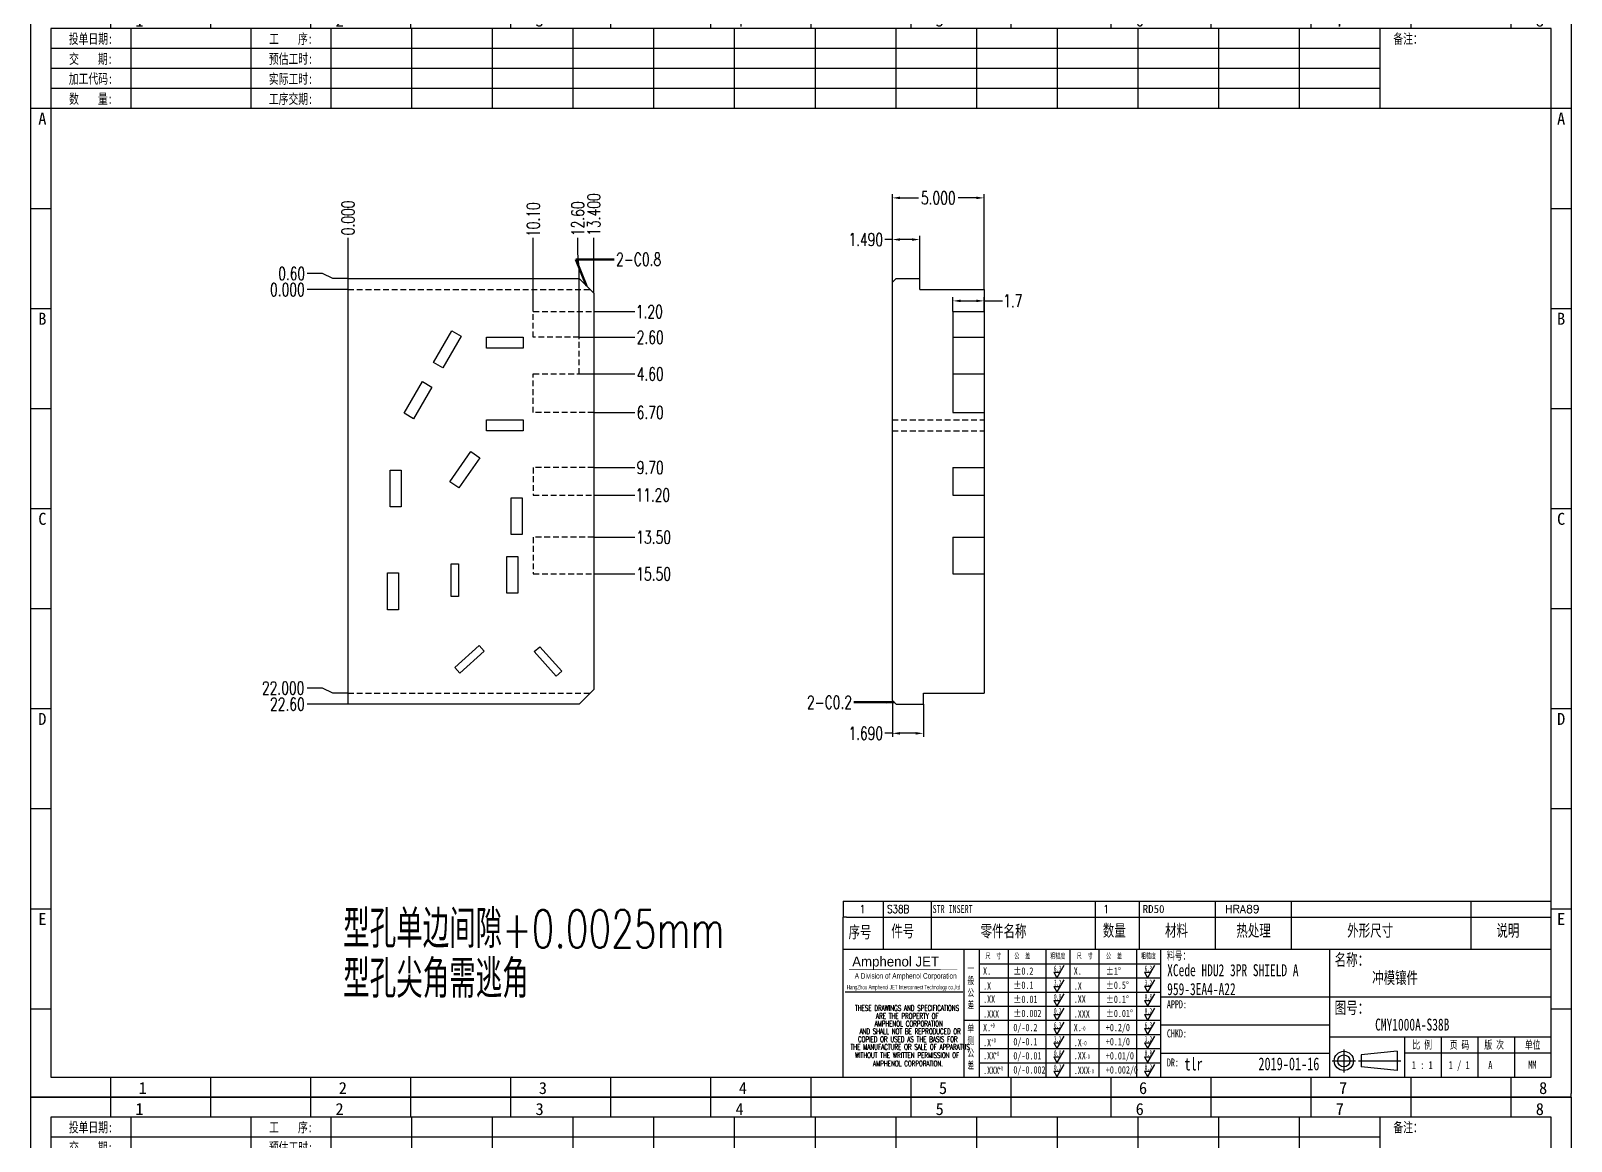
# Model space of a CAD drawing. Header units: millimetres. Extents: x -2852 to 5627, y -2271 to 1849.
# Drawn here: x -279.5 to -195.5, y -129.3 to -68.8 of the extents above; entities that cross this region are included whole.
import ezdxf
from ezdxf.enums import TextEntityAlignment as Align

# ---------------------------------------------------------------- set-up
doc = ezdxf.new("R2010")
doc.units = ezdxf.units.MM
doc.header["$PDSIZE"] = 3
doc.linetypes.add('DASHED2', pattern=[9.525, 6.35, -3.175])
for name, color, linetype in [('1', 7, 'Continuous'), ('11', 4, 'DASHED2'), ('41', 1, 'Continuous')]:
    doc.layers.add(name, color=color, linetype=linetype)
doc.styles.add('CH', font='仿宋_GB2312_0.ttf')
doc.styles.add('jet01', font='simplex.shx', dxfattribs={"width": 0.7, "bigfont": 'hztxt.shx'})
doc.styles.add('jet02', font='simplex.shx', dxfattribs={"width": 0.7})
doc.styles.add('SIMPLEX', font='SIMPLEX')
doc.styles.get("Standard").update_dxf_attribs({"font": '仿宋_GB2312_0.ttf', "width": 0.7})
doc.styles.add('TEXTSTYLE_1', font='TRIUMB.TTF')
doc.styles.add('TEXTSTYLE_2', font='TRIUM.TTF')
doc.styles.add('tk', font='', dxfattribs={"width": 0.7})
doc.styles.add('tk 2', font='仿宋_GB2312_0.ttf', dxfattribs={"width": 0.65})
doc.styles.add('tk 4', font='simplex.shx', dxfattribs={"width": 0.65, "bigfont": 'bigfont.shx'})
doc.styles.get('tk').set_extended_font_data('NSimSun')
doc.dimstyles.new('jet02', dxfattribs={"dimtxt": 3.5, "dimasz": 2.1, "dimexe": 1, "dimexo": 0, "dimgap": 0.5, "dimtad": 0, "dimtoh": 1, "dimdec": 3, "dimzin": 9, "dimdsep": 46, "dimtxsty": 'jet02', "dimcen": 0, "dimclrt": 256, "dimazin": 2, "dimtfac": 1, "dimtdec": 3, "dimtofl": 0, "dimtmove": 0, "dimatfit": 1, "dimfxl": 0, "dimarcsym": 0})

# ---------------------------------------------------------------- blocks, each defined once
blk = doc.blocks.new('A3-N')
at = {"layer": '1', "color": 1}
for p, q in [((0, 0), (0, 296.73)), ((0, 296.73), (420, 296.73)), ((21.82, 291.27), (21.82, 296.73)), ((49.09, 291.27), (49.09, 296.73)), ((76.36, 291.27), (76.36, 296.73)), ((103.64, 291.27), (103.64, 296.73)), ((103.64, 291.27), (103.64, 296.73)), ((103.64, 291.27), (103.64, 296.73)), ((130.91, 291.27), (130.91, 296.73)), ((158.18, 291.27), (158.18, 296.73)), ((185.45, 291.27), (185.45, 296.73)), ((212.73, 291.27), (212.73, 296.73)), ((240, 291.27), (240, 296.73)), ((267.27, 291.27), (267.27, 296.73)), ((294.55, 291.27), (294.55, 296.73)), ((321.82, 291.27), (321.82, 296.73)), ((349.09, 291.27), (349.09, 296.73)), ((376.36, 291.27), (376.36, 296.73)), ((403.64, 291.27), (403.64, 296.73)), ((420, 296.73), (420, 1)), ((5.45, 269.45), (0, 269.45)), ((420, 269.45), (414.55, 269.45)), ((5.45, 242.18), (0, 242.18)), ((420, 242.18), (414.55, 242.18)), ((5.45, 214.91), (0, 214.91)), ((420, 214.91), (414.55, 214.91)), ((5.45, 187.64), (0, 187.64)), ((420, 187.64), (414.55, 187.64)), ((5.45, 160.36), (0, 160.36)), ((420, 160.36), (414.55, 160.36)), ((5.45, 133.09), (0, 133.09)), ((420, 133.09), (414.55, 133.09)), ((5.45, 105.82), (0, 105.82)), ((420, 105.82), (414.55, 105.82)), ((5.45, 78.55), (0, 78.55)), ((420, 78.55), (414.55, 78.55)), ((5.45, 51.27), (0, 51.27)), ((420, 51.27), (414.55, 51.27)), ((222.45, 49.09), (221.45, 49.09)), ((221.45, 49.09), (221.45, 40.36)), ((222.45, 49.09), (414.55, 49.09)), ((232.36, 49.09), (232.36, 40.36)), ((245.45, 49.09), (245.45, 40.36)), ((290.18, 49.09), (290.18, 40.36)), ((302.18, 49.09), (302.18, 40.36)), ((322.91, 49.09), (322.91, 40.36)), ((343.64, 49.09), (343.64, 40.36)), ((392.73, 40.36), (392.73, 49.09)), ((258.55, 40.36), (258.55, 5.44)), ((266.45, 40.36), (266.45, 5.44)), ((276.78, 40.36), (276.78, 5.45)), ((291.18, 40.36), (291.18, 5.45)), ((301.51, 40.37), (301.51, 5.46)), ((308.01, 40.36), (308.01, 5.45)), ((354.09, 40.36), (354.09, 5.45)), ((308.01, 32.39), (258.55, 32.39)), ((308.01, 28.54), (258.55, 28.54)), ((414.55, 27.27), (308.01, 27.27)), ((5.45, 24), (0, 24)), ((308.01, 24.69), (258.55, 24.69)), ((420, 24), (414.55, 24)), ((308.01, 16.99), (258.55, 16.99)), ((354.09, 19.63), (308.01, 19.63)), ((308.01, 13.14), (258.55, 13.14)), ((414.55, 16.36), (354.09, 16.36)), ((374.55, 16.36), (374.55, 5.45)), ((384.55, 16.36), (384.55, 5.45)), ((394.55, 16.36), (394.55, 5.45)), ((404.55, 16.36), (404.55, 5.45)), ((308.01, 9.29), (258.55, 9.29)), ((308.01, 11.99), (354.09, 11.99)), ((372.51, 12.49), (362.69, 11.5)), ((362.69, 11.5), (362.69, 8.23)), ((372.51, 12.49), (372.51, 7.25)), ((414.55, 12), (374.55, 12)), ((21.82, 0), (21.82, 5.45)), ((49.09, 0), (49.09, 5.45)), ((76.36, 0), (76.36, 5.45)), ((103.64, 0), (103.64, 5.45)), ((130.91, 0), (130.91, 5.45)), ((158.18, 0), (158.18, 5.45)), ((185.45, 0), (185.45, 5.45)), ((212.73, 0), (212.73, 5.45)), ((240, 0), (240, 5.45)), ((267.27, 0), (267.27, 5.45)), ((294.55, 0), (294.55, 5.45)), ((321.82, 0), (321.82, 5.45)), ((349.09, 0), (349.09, 5.45)), ((372.51, 7.25), (362.69, 8.23)), ((376.36, 0), (376.36, 5.45)), ((403.64, 0), (403.64, 5.45)), ((1, 0), (0, 0)), ((420, 0), (1, 0)), ((420, 0), (420, 1))]:
    blk.add_line(p, q, dxfattribs=at)
at = {"layer": '1'}
for p, q in [((414.55, 278.18), (414.55, 284.73)), ((221.45, 40.36), (221.45, 5.45)), ((221.45, 40.36), (414.55, 40.36)), ((221.45, 40.36), (414.55, 40.36)), ((254.41, 40.36), (254.41, 5.45)), ((283.28, 40.36), (283.28, 5.45)), ((308.01, 36.24), (258.55, 36.24)), ((222.08, 28.67), (254.12, 28.67)), ((308.01, 20.84), (254.41, 20.84))]:
    blk.add_line(p, q, dxfattribs=at)
at = {"layer": '1', "color": 1, "ltscale": 0.05}
for p, q in [((278.93, 34.04), (279.79, 32.56)), ((278.93, 34.04), (280.65, 34.04)), ((281.68, 35.84), (279.79, 32.56)), ((303.66, 34.05), (304.52, 32.56)), ((303.66, 34.05), (305.38, 34.05)), ((306.41, 35.84), (304.52, 32.56)), ((278.93, 30.19), (279.79, 28.71)), ((278.93, 30.19), (280.65, 30.19)), ((281.68, 31.99), (279.79, 28.71)), ((303.66, 30.2), (305.38, 30.2)), ((303.66, 30.2), (304.52, 28.71)), ((306.41, 31.99), (304.52, 28.71)), ((278.93, 26.34), (279.79, 24.86)), ((278.93, 26.34), (280.65, 26.34)), ((281.68, 28.14), (279.79, 24.86)), ((303.66, 26.35), (304.52, 24.86)), ((303.66, 26.35), (305.38, 26.35)), ((306.41, 28.14), (304.52, 24.86)), ((278.93, 22.49), (280.65, 22.49)), ((278.93, 22.49), (279.79, 21.01)), ((281.68, 24.29), (279.79, 21.01)), ((303.66, 22.5), (305.38, 22.5)), ((303.66, 22.5), (304.52, 21.01)), ((306.41, 24.29), (304.52, 21.01)), ((278.93, 18.66), (279.79, 17.17)), ((278.93, 18.66), (280.65, 18.66)), ((281.68, 20.45), (279.79, 17.17)), ((303.66, 18.66), (304.52, 17.18)), ((303.66, 18.66), (305.38, 18.66)), ((306.41, 20.46), (304.52, 17.18)), ((278.93, 14.81), (280.65, 14.81)), ((278.93, 14.81), (279.79, 13.32)), ((281.68, 16.6), (279.79, 13.32)), ((281.68, 12.75), (279.79, 9.47)), ((303.66, 14.81), (305.38, 14.81)), ((303.66, 14.81), (304.52, 13.33)), ((306.41, 16.61), (304.52, 13.33)), ((306.41, 12.76), (304.52, 9.48)), ((278.93, 10.96), (279.79, 9.47)), ((278.93, 10.96), (280.65, 10.96)), ((281.68, 8.9), (279.79, 5.62)), ((303.66, 10.96), (304.52, 9.48)), ((303.66, 10.96), (305.38, 10.96)), ((306.41, 8.91), (304.52, 5.63)), ((278.93, 7.11), (279.79, 5.62)), ((278.93, 7.11), (280.65, 7.11)), ((303.66, 7.11), (305.38, 7.11)), ((303.66, 7.11), (304.52, 5.63))]:
    blk.add_line(p, q, dxfattribs=at)
at = {"layer": '1', "color": 1, "ltscale": 0.1}
for p, q in [((358.01, 13.02), (358.01, 6.71)), ((354.86, 9.87), (361.17, 9.87)), ((362.03, 9.87), (373.54, 9.87))]:
    blk.add_line(p, q, dxfattribs=at)
at = {"layer": '1'}
blk.add_lwpolyline([(221.45, 5.45), (414.55, 5.45), (414.55, 291.27), (5.45, 291.27), (5.45, 5.45), (414.55, 5.45)], dxfattribs=at)
at = {"layer": '1', "color": 7, "linetype": 'Continuous', "const_width": 0.123}
blk.add_lwpolyline([(223.11, 34.74), (252.6, 34.76)], dxfattribs=at)
at = {"layer": '1', "color": 1}
for radius in [2.62, 1.64]:
    blk.add_circle((358.01, 9.87), radius, dxfattribs=at)
at = {"layer": '41'}
for p, q in [((27.27, 291.27), (27.27, 269.45)), ((60, 291.27), (60, 269.45)), ((81.82, 291.27), (81.82, 269.45)), ((103.82, 291.27), (103.82, 269.45)), ((125.82, 291.27), (125.82, 269.45)), ((147.82, 291.27), (147.82, 269.45)), ((169.82, 291.27), (169.82, 269.45)), ((191.82, 291.27), (191.82, 269.45)), ((213.82, 291.27), (213.82, 269.45)), ((235.82, 291.27), (235.82, 269.45)), ((257.82, 291.27), (257.82, 269.45)), ((279.82, 291.27), (279.82, 269.45)), ((301.82, 291.27), (301.82, 269.45)), ((323.82, 291.27), (323.82, 269.45)), ((345.82, 291.27), (345.82, 269.45)), ((367.82, 291.27), (367.82, 269.45)), ((367.82, 285.82), (5.45, 285.82)), ((367.82, 280.36), (5.45, 280.36)), ((367.82, 274.91), (5.45, 274.91)), ((414.55, 269.45), (5.45, 269.45))]:
    blk.add_line(p, q, dxfattribs=at)
at = {"layer": '1', "color": 1}
for s, p in [('1', (29.64, 295.11)), ('2', (84.18, 295.11)), ('3', (138.73, 295.11)), ('4', (193.27, 295.11)), ('5', (247.82, 295.11)), ('6', (302.36, 295.11)), ('7', (356.91, 295.11)), ('8', (411.45, 295.11)), ('1', (30.53, 4.11)), ('2', (85.08, 4.11)), ('3', (139.62, 4.11)), ('4', (194.17, 4.11)), ('5', (248.72, 4.11)), ('6', (303.26, 4.11)), ('7', (357.81, 4.11)), ('8', (412.35, 4.11))]:
    blk.add_text(s, height=3.27, dxfattribs=at).set_placement(p, align=Align.TOP_CENTER)
at = {"layer": '1', "style": 'tk', "width": 0.7}
for s, p in [('投单日期:', (16.36, 288.55)), ('工    序:', (70.91, 288.55)), ('备注：', (375.51, 288.55)), ('交    期:', (16.36, 283.09)), ('预估工时:', (70.91, 283.09)), ('加工代码:', (16.36, 277.64)), ('实际工时:', (70.91, 277.64)), ('数    量:', (16.36, 272.18)), ('工序交期:', (70.91, 272.18))]:
    blk.add_text(s, height=2.727, dxfattribs=at).set_placement(p, align=Align.MIDDLE)
at = {"layer": '1', "color": 1}
for s, p in [('A', (2.04, 268.36)), ('B', (2.04, 213.82)), ('C', (2.04, 159.27)), ('D', (2.04, 104.73)), ('E', (2.04, 50.18))]:
    blk.add_text(s, height=3.27, dxfattribs=at).set_placement(p, align=Align.TOP_LEFT)
for s, p in [('A', (418.37, 268.36)), ('B', (418.37, 213.82)), ('C', (418.37, 159.27)), ('D', (418.37, 104.73)), ('E', (418.37, 50.18))]:
    blk.add_text(s, height=3.27, dxfattribs=at).set_placement(p, align=Align.TOP_RIGHT)
at = {"layer": '1', "color": 1, "style": 'tk 2', "width": 0.7}
for s, height, p in [('序号', 3.273, (222.96, 43.34)), ('件号', 3.273, (234.62, 43.61)), ('零件名称', 3.273, (258.97, 43.61)), ('数量', 3.273, (292.3, 43.78)), ('材料', 3.273, (309.27, 43.78)), ('热处理', 3.273, (328.71, 43.78)), ('外形尺寸', 3.273, (358.94, 43.78)), ('说明', 3.273, (399.61, 43.78)), ('料号：', 2.182, (309.77, 37.46)), ('名称：', 3.273, (355.52, 35.79)), ('图号：', 3.273, (355.52, 22.7)), ('比 例', 2.182, (376.69, 13.18)), ('页 码', 2.182, (386.85, 13.18)), ('版 次', 2.182, (396.31, 13.18)), ('单位', 2.182, (407.35, 13.18))]:
    blk.add_text(s, height=height, dxfattribs=at).set_placement(p)
at = {"layer": '1', "color": 7, "linetype": 'Continuous', "style": 'TEXTSTYLE_1'}
blk.add_text('Amphenol JET', height=2.7, dxfattribs=at).set_placement((223.96, 35.61))
at = {"layer": '1', "color": 7, "linetype": 'Continuous'}
for s, height, style, width, p in [('A Division of Amphenol Corporation', 1.5, 'TEXTSTYLE_2', 0.7, (224.64, 32.29)), ('HangZhou Amphenol JET Interconnect Technology co.,ltd ', 1.2, 'TEXTSTYLE_2', 0.6, (222.47, 29.36)), ('THESE DRAWINGS AND SPECIFICATIONS', 1.5, 'tk 4', 0.6, (224.73, 23.52)), ('ARE THE PROPERTY OF', 1.5, 'tk 4', 0.6, (230.45, 21.35)), ('AND SHALL NOT BE REPRODUCED OR', 1.5, 'tk 4', 0.6, (225.95, 17.17)), ('AMPHENOL CORPORATION', 1.5, 'tk 4', 0.6, (230.04, 19.27)), ('THE MANUFACTURE OR SALE OF APPARATUS', 1.5, 'tk 4', 0.6, (223.5, 12.92)), ('COPIED OR USED AS THE BASIS FOR', 1.5, 'tk 4', 0.6, (225.54, 15.02)), ('WITHOUT THE WRITTEN PERMISSION OF', 1.5, 'tk 4', 0.6, (224.73, 10.67)), ('AMPHENOL CORPORATION.', 1.5, 'tk 4', 0.6, (229.63, 8.4))]:
    blk.add_text(s, height=height, dxfattribs=dict(at, style=style, width=width)).set_placement(p)
at = {"layer": '1', "color": 1, "style": 'tk 2', "width": 0.7}
for s, p in [('X.', (259.64, 34.37)), ('%%P0.2', (267.9, 34.37)), ('X.', (284.37, 34.37)), ('%%P1%%D', (293.12, 34.37)), ('.X', (259.64, 30.28)), ('%%P0.1', (267.9, 30.52)), ('.X', (284.37, 30.28)), ('%%P0.5%%D', (293.12, 30.52)), ('.XX', (259.64, 26.71)), ('%%P0.01', (267.9, 26.67)), ('.XX', (284.37, 26.71)), ('%%P0.1%%D', (293.12, 26.67)), ('.XXX', (259.64, 22.68)), ('%%P0.002', (267.9, 22.82)), ('.XXX', (284.37, 22.68)), ('%%P0.01%%D', (293.12, 22.82)), ('X.', (259.64, 18.97)), ('0/-0.2', (267.9, 18.97)), ('X.', (284.37, 18.97)), ('+0.2/0', (293.12, 18.97)), ('.X', (259.64, 14.88)), ('0/-0.1', (267.9, 15.12)), ('.X', (284.37, 14.88)), ('+0.1/0', (293.12, 15.12)), ('.XX', (259.64, 11.31)), ('0/-0.01', (267.9, 11.27)), ('0/-0.002', (267.9, 7.42)), ('.XX', (284.37, 11.31)), ('+0.01/0', (293.12, 11.27)), ('+0.002/0', (293.12, 7.42)), ('.XXX', (259.64, 7.28)), ('.XXX', (284.37, 7.28))]:
    blk.add_text(s, height=2, dxfattribs=at).set_placement(p, align=Align.MIDDLE_LEFT)
at = {"layer": '1', "color": 1, "ltscale": 0.05, "style": 'tk 2', "width": 0.5}
for s, p in [('6.3', (279.01, 34.26)), ('6.3', (303.74, 34.27)), ('3.2', (279.01, 30.41)), ('3.2', (303.74, 30.42)), ('0.8', (279.01, 26.56)), ('0.8', (303.74, 26.57)), ('0.2', (279.01, 22.71)), ('0.2', (303.74, 22.72)), ('6.3', (279.01, 18.87)), ('6.3', (303.74, 18.88)), ('3.2', (279.01, 15.02)), ('0.8', (279.01, 11.17)), ('3.2', (303.74, 15.03)), ('0.8', (303.74, 11.18)), ('0.2', (279.01, 7.32)), ('0.2', (303.74, 7.33))]:
    blk.add_text(s, height=1.6, dxfattribs=at).set_placement(p)
at = {"layer": '1', "style": 'tk 2', "width": 0.7}
for s, p in [('APPD:', (309.77, 24.21)), ('CHKD:', (309.77, 16.27)), ('DR:', (309.77, 8.35))]:
    blk.add_text(s, height=2.182, dxfattribs=at).set_placement(p)
at = {"layer": '1', "color": 7, "style": 'tk 2', "width": 0.7}
blk.add_text('MM', height=2.182, dxfattribs=at).set_placement((408.31, 7.75))
at = {"layer": '1', "color": 1, "ltscale": 0.05, "char_height": 1.5, "width": 6.3627, "attachment_point": 1, "style": 'tk 2'}
for s, insert in [('尺  寸', (260.31, 39.25)), ('公  差', (268.17, 39.25)), ('粗糙度', (277.98, 39.25)), ('尺  寸', (285.2, 39.25)), ('公  差', (293.18, 39.25)), ('粗糙度', (302.71, 39.26))]:
    blk.add_mtext(s, dxfattribs=dict(at, insert=insert))
at = {"layer": '1', "ltscale": 0.05, "char_height": 2, "width": 2.5195, "attachment_point": 1, "style": 'tk 2'}
for s, insert in [('一般公差', (255.39, 36.11)), ('单侧公差', (255.39, 19.71))]:
    blk.add_mtext(s, dxfattribs=dict(at, insert=insert))
at = {"layer": '1', "color": 1, "ltscale": 0.05, "char_height": 1.2, "width": 5.1396, "attachment_point": 1, "line_spacing_factor": 0.8, "style": 'tk 2'}
for s, insert in [('+0', (261.58, 20.13)), ('-0', (286.31, 19.33)), ('+0', (261.88, 16.09)), ('-0', (286.61, 15.29)), ('+0', (262.79, 12.45)), ('+0', (263.87, 8.44)), ('-0', (287.51, 11.65)), ('-0', (288.59, 7.64))]:
    blk.add_mtext(s, dxfattribs=dict(at, insert=insert))
at = {"layer": '1', "style": 'tk 2', "width": 0.7}
for tag, p in [('PATR-NO1', (309.84, 32.96)), ('TITLE', (365.74, 30.9)), ('PATR-NO2', (309.84, 27.81)), ('DWG-NO:', (366.54, 18.14))]:
    blk.add_attdef(tag, p, '', height=3.27, dxfattribs=at)
at = {"layer": '1', "color": 1, "style": 'tk 2', "width": 0.7}
for tag, p in [('DRAW', (314.55, 7.27)), ('DATE', (334.72, 7.32))]:
    blk.add_attdef(tag, p, '', height=3.49, dxfattribs=at)
at = {"layer": '1', "style": 'tk 2', "width": 0.7}
for tag, p in [('SCALE', (376.55, 8.73)), ('SHEET', (386.6, 8.72)), ('REV', (397.38, 8.73))]:
    blk.add_attdef(tag, text='', height=2.18, dxfattribs=at).set_placement(p, align=Align.MIDDLE_LEFT)
blk = doc.blocks.new('FB3')
at = {"layer": '1', "color": 1}
for p, q in [((0, 4.36), (193.09, 4.36)), ((0, 4.36), (0, 0)), ((10.91, 4.36), (10.91, 0)), ((24, 4.36), (24, 0)), ((68.73, 4.36), (68.73, 0)), ((80.73, 4.36), (80.73, 0)), ((101.45, 4.36), (101.45, 0)), ((122.18, 4.36), (122.18, 0)), ((171.27, 0), (171.27, 4.36))]:
    blk.add_line(p, q, dxfattribs=at)
at = {"layer": '1'}
for tag, style, p in [('ITEM', 'SIMPLEX', (4.36, 2.18)), ('PARTNO', 'SIMPLEX', (12, 2.18)), ('QTY', 'SIMPLEX', (74.18, 2.18)), ('MATL', 'CH', (81.72, 2.18)), ('FINISH', 'SIMPLEX', (104.17, 2.18)), ('SPEC', 'SIMPLEX', (130.91, 2.18)), ('REMARK', 'SIMPLEX', (174.06, 2.18))]:
    blk.add_attdef(tag, text='', height=2.18, dxfattribs=dict(at, style=style)).set_placement(p, align=Align.MIDDLE_LEFT)
at = {"layer": '1', "style": 'tk', "width": 0.7}
blk.add_attdef('DIE', text='', height=2.18, dxfattribs=at).set_placement((24.43, 2.18), align=Align.MIDDLE_LEFT)
blk = doc.blocks.new('*D3482')
at = {"layer": '41', "ltscale": 0.05}
blk.add_line((652.977, -2535.318), (650.748, -2535.318), dxfattribs=at)
at = {"layer": 'Defpoints', "color": 0, "ltscale": 0.05}
for p in [(650.748, -2535.318), (652.977, -2535.318), (652.977, -2535.318)]:
    blk.add_point(p, dxfattribs=at)
at = {"layer": '41', "ltscale": 0.05, "insert": (649.668, -2535.318), "char_height": 0.7, "attachment_point": 5, "style": 'jet02'}
blk.add_mtext('0.000', dxfattribs=at)
blk = doc.blocks.new('*D3483')
at = {"layer": '41', "ltscale": 0.05}
blk.add_line((652.977, -2557.918), (650.748, -2557.918), dxfattribs=at)
at = {"layer": 'Defpoints', "color": 0, "ltscale": 0.05}
for p in [(652.977, -2535.318), (650.748, -2557.918), (652.977, -2557.918)]:
    blk.add_point(p, dxfattribs=at)
at = {"layer": '41', "ltscale": 0.05, "insert": (649.668, -2557.918), "char_height": 0.7, "attachment_point": 5, "style": 'jet02'}
blk.add_mtext('22.60', dxfattribs=at)
blk = doc.blocks.new('*D3484')
at = {"layer": '41', "ltscale": 0.05}
for p, q in [((651.588, -2557.043), (650.748, -2557.043)), ((652.137, -2557.318), (651.588, -2557.043)), ((652.977, -2557.318), (652.137, -2557.318))]:
    blk.add_line(p, q, dxfattribs=at)
at = {"layer": 'Defpoints', "color": 0, "ltscale": 0.05}
for p in [(652.977, -2535.318), (650.748, -2557.043), (652.977, -2557.318)]:
    blk.add_point(p, dxfattribs=at)
at = {"layer": '41', "ltscale": 0.05, "insert": (649.435, -2557.043), "char_height": 0.7, "attachment_point": 5, "style": 'jet02'}
blk.add_mtext('22.000', dxfattribs=at)
blk = doc.blocks.new('*D3485')
at = {"layer": '41', "ltscale": 0.05}
for p, q in [((651.588, -2534.443), (650.748, -2534.443)), ((652.137, -2534.718), (651.588, -2534.443)), ((652.977, -2534.718), (652.137, -2534.718))]:
    blk.add_line(p, q, dxfattribs=at)
at = {"layer": 'Defpoints', "color": 0, "ltscale": 0.05}
for p in [(650.748, -2534.443), (652.977, -2534.718), (652.977, -2535.318)]:
    blk.add_point(p, dxfattribs=at)
at = {"layer": '41', "ltscale": 0.05, "insert": (649.901, -2534.443), "char_height": 0.7, "attachment_point": 5, "style": 'jet02'}
blk.add_mtext('0.60', dxfattribs=at)
blk = doc.blocks.new('*D3486')
at = {"layer": '41', "ltscale": 0.05}
blk.add_line((666.377, -2550.818), (668.606, -2550.818), dxfattribs=at)
at = {"layer": 'Defpoints', "color": 0, "ltscale": 0.05}
for p in [(652.977, -2535.318), (666.377, -2550.818), (668.606, -2550.818)]:
    blk.add_point(p, dxfattribs=at)
at = {"layer": '41', "ltscale": 0.05, "insert": (669.64, -2550.818), "char_height": 0.7, "attachment_point": 5, "style": 'jet02'}
blk.add_mtext('15.50', dxfattribs=at)
blk = doc.blocks.new('*D3487')
at = {"layer": '41', "ltscale": 0.05}
blk.add_line((666.377, -2548.818), (668.606, -2548.818), dxfattribs=at)
at = {"layer": 'Defpoints', "color": 0, "ltscale": 0.05}
for p in [(652.977, -2535.318), (666.377, -2548.818), (668.606, -2548.818)]:
    blk.add_point(p, dxfattribs=at)
at = {"layer": '41', "ltscale": 0.05, "insert": (669.64, -2548.818), "char_height": 0.7, "attachment_point": 5, "style": 'jet02'}
blk.add_mtext('13.50', dxfattribs=at)
blk = doc.blocks.new('*D3488')
at = {"layer": '41', "ltscale": 0.05}
blk.add_line((666.377, -2546.518), (668.606, -2546.518), dxfattribs=at)
at = {"layer": 'Defpoints', "color": 0, "ltscale": 0.05}
for p in [(652.977, -2535.318), (666.377, -2546.518), (668.606, -2546.518)]:
    blk.add_point(p, dxfattribs=at)
at = {"layer": '41', "ltscale": 0.05, "insert": (669.593, -2546.518), "char_height": 0.7, "attachment_point": 5, "style": 'jet02'}
blk.add_mtext('11.20', dxfattribs=at)
blk = doc.blocks.new('*D3489')
at = {"layer": '41', "ltscale": 0.05}
blk.add_line((666.377, -2545.018), (668.606, -2545.018), dxfattribs=at)
at = {"layer": 'Defpoints', "color": 0, "ltscale": 0.05}
for p in [(652.977, -2535.318), (666.377, -2545.018), (668.606, -2545.018)]:
    blk.add_point(p, dxfattribs=at)
at = {"layer": '41', "ltscale": 0.05, "insert": (669.453, -2545.018), "char_height": 0.7, "attachment_point": 5, "style": 'jet02'}
blk.add_mtext('9.70', dxfattribs=at)
blk = doc.blocks.new('*D3490')
at = {"layer": '41', "ltscale": 0.05}
blk.add_line((666.377, -2542.018), (668.606, -2542.018), dxfattribs=at)
at = {"layer": 'Defpoints', "color": 0, "ltscale": 0.05}
for p in [(652.977, -2535.318), (666.377, -2542.018), (668.606, -2542.018)]:
    blk.add_point(p, dxfattribs=at)
at = {"layer": '41', "ltscale": 0.05, "insert": (669.453, -2542.018), "char_height": 0.7, "attachment_point": 5, "style": 'jet02'}
blk.add_mtext('6.70', dxfattribs=at)
blk = doc.blocks.new('*D3491')
at = {"layer": '41', "ltscale": 0.05}
blk.add_line((665.577, -2539.918), (668.606, -2539.918), dxfattribs=at)
at = {"layer": 'Defpoints', "color": 0, "ltscale": 0.05}
for p in [(652.977, -2535.318), (665.577, -2539.918), (668.606, -2539.918)]:
    blk.add_point(p, dxfattribs=at)
at = {"layer": '41', "ltscale": 0.05, "insert": (669.453, -2539.918), "char_height": 0.7, "attachment_point": 5, "style": 'jet02'}
blk.add_mtext('4.60', dxfattribs=at)
blk = doc.blocks.new('*D3492')
at = {"layer": '41', "ltscale": 0.05}
blk.add_line((665.577, -2537.918), (668.606, -2537.918), dxfattribs=at)
at = {"layer": 'Defpoints', "color": 0, "ltscale": 0.05}
for p in [(652.977, -2535.318), (665.577, -2537.918), (668.606, -2537.918)]:
    blk.add_point(p, dxfattribs=at)
at = {"layer": '41', "ltscale": 0.05, "insert": (669.453, -2537.918), "char_height": 0.7, "attachment_point": 5, "style": 'jet02'}
blk.add_mtext('2.60', dxfattribs=at)
blk = doc.blocks.new('*D3493')
at = {"layer": '41', "ltscale": 0.05}
blk.add_line((666.377, -2536.518), (668.606, -2536.518), dxfattribs=at)
at = {"layer": 'Defpoints', "color": 0, "ltscale": 0.05}
for p in [(652.977, -2535.318), (666.377, -2536.518), (668.606, -2536.518)]:
    blk.add_point(p, dxfattribs=at)
at = {"layer": '41', "ltscale": 0.05, "insert": (669.406, -2536.518), "char_height": 0.7, "attachment_point": 5, "style": 'jet02'}
blk.add_mtext('1.20', dxfattribs=at)
blk = doc.blocks.new('*D3494')
at = {"layer": '41', "ltscale": 0.05}
blk.add_line((652.977, -2535.318), (652.977, -2532.489), dxfattribs=at)
at = {"layer": 'Defpoints', "color": 0, "ltscale": 0.05}
for p in [(652.977, -2532.489), (652.977, -2535.318), (652.977, -2535.318)]:
    blk.add_point(p, dxfattribs=at)
at = {"layer": '41', "ltscale": 0.05, "insert": (652.977, -2531.409), "char_height": 0.7, "attachment_point": 5, "rotation": 90, "style": 'jet02'}
blk.add_mtext('0.000', dxfattribs=at)
blk = doc.blocks.new('*D3495')
at = {"layer": '41', "ltscale": 0.05}
blk.add_line((663.077, -2536.518), (663.077, -2532.489), dxfattribs=at)
at = {"layer": 'Defpoints', "color": 0, "ltscale": 0.05}
for p in [(663.077, -2532.489), (652.977, -2535.318), (663.077, -2536.518)]:
    blk.add_point(p, dxfattribs=at)
at = {"layer": '41', "ltscale": 0.05, "insert": (663.077, -2531.502), "char_height": 0.7, "attachment_point": 5, "rotation": 90, "style": 'jet02'}
blk.add_mtext('10.10', dxfattribs=at)
blk = doc.blocks.new('*D3496')
at = {"layer": '41', "ltscale": 0.05}
for p, q in [((665.502, -2533.329), (665.502, -2532.489)), ((665.577, -2534.169), (665.502, -2533.329)), ((665.577, -2537.918), (665.577, -2534.169))]:
    blk.add_line(p, q, dxfattribs=at)
at = {"layer": 'Defpoints', "color": 0, "ltscale": 0.05}
for p in [(665.502, -2532.489), (652.977, -2535.318), (665.577, -2537.918)]:
    blk.add_point(p, dxfattribs=at)
at = {"layer": '41', "ltscale": 0.05, "insert": (665.502, -2531.455), "char_height": 0.7, "attachment_point": 5, "rotation": 90, "style": 'jet02'}
blk.add_mtext('12.60', dxfattribs=at)
blk = doc.blocks.new('*D3497')
at = {"layer": '41', "ltscale": 0.05}
blk.add_line((666.377, -2535.518), (666.377, -2532.489), dxfattribs=at)
at = {"layer": 'Defpoints', "color": 0, "ltscale": 0.05}
for p in [(666.377, -2532.489), (652.977, -2535.318), (666.377, -2535.518)]:
    blk.add_point(p, dxfattribs=at)
at = {"layer": '41', "ltscale": 0.05, "insert": (666.377, -2531.222), "char_height": 0.7, "attachment_point": 5, "rotation": 90, "style": 'jet02'}
blk.add_mtext('13.400', dxfattribs=at)
blk = doc.blocks.new('*D3498')
at = {"layer": '41', "ltscale": 0.05}
for p, q in [((682.66, -2532.589), (682.24, -2532.589)), ((682.66, -2534.918), (682.66, -2532.389)), ((683.73, -2532.589), (683.08, -2532.589)), ((684.15, -2534.718), (684.15, -2532.389))]:
    blk.add_line(p, q, dxfattribs=at)
for points in [[(683.08, -2532.519), (683.08, -2532.659), (682.66, -2532.589)], [(683.73, -2532.519), (683.73, -2532.659), (684.15, -2532.589)]]:
    blk.add_solid(points, dxfattribs=at)
at = {"layer": 'Defpoints', "color": 0, "ltscale": 0.05}
for p in [(682.66, -2532.589), (682.66, -2534.918), (684.15, -2534.718)]:
    blk.add_point(p, dxfattribs=at)
at = {"layer": '41', "ltscale": 0.05, "insert": (681.207, -2532.589), "char_height": 0.7, "attachment_point": 5, "style": 'jet02'}
blk.add_mtext('1.490', dxfattribs=at)
blk = doc.blocks.new('*D3499')
at = {"layer": '41', "ltscale": 0.05}
for p, q in [((682.66, -2534.918), (682.66, -2530.117)), ((683.08, -2530.317), (684.08, -2530.317)), ((687.24, -2530.317), (686.24, -2530.317)), ((687.66, -2535.318), (687.66, -2530.117))]:
    blk.add_line(p, q, dxfattribs=at)
for points in [[(683.08, -2530.247), (683.08, -2530.387), (682.66, -2530.317)], [(687.24, -2530.247), (687.24, -2530.387), (687.66, -2530.317)]]:
    blk.add_solid(points, dxfattribs=at)
at = {"layer": 'Defpoints', "color": 0, "ltscale": 0.05}
for p in [(687.66, -2530.317), (682.66, -2534.918), (687.66, -2535.318)]:
    blk.add_point(p, dxfattribs=at)
at = {"layer": '41', "ltscale": 0.05, "insert": (685.16, -2530.317), "char_height": 0.7, "attachment_point": 5, "style": 'jet02'}
blk.add_mtext('5.000', dxfattribs=at)
blk = doc.blocks.new('*D3500')
at = {"layer": '41', "ltscale": 0.05}
for p, q in [((685.96, -2536.518), (685.96, -2535.733)), ((686.38, -2535.933), (687.24, -2535.933)), ((687.66, -2536.518), (687.66, -2535.733)), ((687.66, -2535.933), (688.659, -2535.933))]:
    blk.add_line(p, q, dxfattribs=at)
for points in [[(686.38, -2535.863), (686.38, -2536.003), (685.96, -2535.933)], [(687.24, -2535.863), (687.24, -2536.003), (687.66, -2535.933)]]:
    blk.add_solid(points, dxfattribs=at)
at = {"layer": 'Defpoints', "color": 0, "ltscale": 0.05}
for p in [(685.96, -2535.933), (685.96, -2536.518), (687.66, -2536.518)]:
    blk.add_point(p, dxfattribs=at)
at = {"layer": '41', "ltscale": 0.05, "insert": (689.225, -2535.933), "char_height": 0.7, "attachment_point": 5, "style": 'jet02'}
blk.add_mtext('1.7', dxfattribs=at)
blk = doc.blocks.new('*D3501')
at = {"layer": '41', "ltscale": 0.05}
for p, q in [((682.66, -2557.718), (682.66, -2559.709)), ((684.35, -2557.918), (684.35, -2559.709)), ((682.66, -2559.509), (682.24, -2559.509)), ((683.93, -2559.509), (683.08, -2559.509))]:
    blk.add_line(p, q, dxfattribs=at)
for points in [[(683.08, -2559.439), (683.08, -2559.579), (682.66, -2559.509)], [(683.93, -2559.439), (683.93, -2559.579), (684.35, -2559.509)]]:
    blk.add_solid(points, dxfattribs=at)
at = {"layer": 'Defpoints', "color": 0, "ltscale": 0.05}
for p in [(682.66, -2557.718), (684.35, -2557.918), (682.66, -2559.509)]:
    blk.add_point(p, dxfattribs=at)
at = {"layer": '41', "ltscale": 0.05, "insert": (681.207, -2559.509), "char_height": 0.7, "attachment_point": 5, "style": 'jet02'}
blk.add_mtext('1.690', dxfattribs=at)

msp = doc.modelspace()

# ---------------------------------------------------------------- linework, layer by layer
at = {"layer": '1', "ltscale": 0.05}
for p, q in [((-262.2305, -82.2881), (-249.6305, -82.2881)), ((-262.2305, -105.4881), (-262.2305, -82.2881)), ((-249.6305, -82.2881), (-248.8305, -83.0881)), ((-232.3478, -82.2881), (-232.5478, -82.4881)), ((-232.3478, -82.2881), (-231.0578, -82.2881)), ((-231.0578, -82.8881), (-231.0578, -82.2881)), ((-248.8305, -83.0881), (-248.8305, -104.6881)), ((-231.0578, -82.8881), (-227.5478, -82.8881)), ((-227.5478, -82.8881), (-227.5478, -104.8881)), ((-229.2478, -84.0881), (-227.5478, -84.0881)), ((-229.2478, -84.0881), (-229.2478, -89.5881)), ((-229.2478, -85.4881), (-227.5478, -85.4881)), ((-229.2478, -87.4881), (-227.5478, -87.4881)), ((-229.2478, -89.5881), (-227.5478, -89.5881)), ((-229.2478, -92.5881), (-227.5478, -92.5881)), ((-229.2478, -92.5881), (-229.2478, -94.0881)), ((-229.2478, -94.0881), (-227.5478, -94.0881)), ((-229.2478, -96.3881), (-227.5478, -96.3881)), ((-229.2478, -96.3881), (-229.2478, -98.3881)), ((-229.2478, -98.3881), (-227.5478, -98.3881)), ((-248.8305, -104.6881), (-249.6305, -105.4881)), ((-230.8578, -104.8881), (-227.5478, -104.8881)), ((-230.8578, -105.4881), (-230.8578, -104.8881)), ((-249.6305, -105.4881), (-262.2305, -105.4881)), ((-232.3478, -105.4881), (-232.5478, -105.2881)), ((-232.3478, -105.4881), (-230.8578, -105.4881))]:
    msp.add_line(p, q, dxfattribs=at)
msp.add_lwpolyline([(-232.5478, -105.2881), (-232.5478, -82.4881)], dxfattribs=at)
at = {"layer": '1', "color": 1, "ltscale": 0.05}
for points in [[(-257.5751, -86.8583), (-256.5751, -85.1262), (-256.0555, -85.4262), (-257.0555, -87.1583)], [(-252.6805, -86.0881), (-254.6805, -86.0881), (-254.6805, -85.4881), (-252.6805, -85.4881)], [(-259.1751, -89.6295), (-258.1751, -87.8974), (-257.6555, -88.1974), (-258.6555, -89.9295)], [(-254.6805, -89.9881), (-252.6805, -89.9881), (-252.6805, -90.5881), (-254.6805, -90.5881)], [(-253.3304, -96.2382), (-253.3305, -94.2381), (-252.7305, -94.2381), (-252.7304, -96.2382)], [(-253.5804, -99.4382), (-253.5805, -97.4381), (-252.9805, -97.4381), (-252.9804, -99.4382)], [(-260.0804, -100.3381), (-260.0805, -98.3381), (-259.4805, -98.3381), (-259.4804, -100.3381)], [(-256.4119, -103.4939), (-255.0816, -102.2961), (-254.814, -102.5933), (-256.1442, -103.7911)]]:
    msp.add_lwpolyline(points, close=True, dxfattribs=at)
for points in [[(-256.1916, -93.7036), (-256.6831, -93.3594), (-255.5359, -91.7211), (-255.0444, -92.0652), (-256.1916, -93.7036)], [(-259.3304, -94.7382), (-259.9304, -94.7382), (-259.9305, -92.7381), (-259.3305, -92.7381), (-259.3304, -94.7382)], [(-256.6004, -99.6282), (-256.6005, -97.8381), (-256.2005, -97.8381), (-256.2004, -99.6282), (-256.6004, -99.6282)], [(-250.5829, -103.6866), (-250.8801, -103.9543), (-252.0779, -102.6241), (-251.7807, -102.3564), (-250.5829, -103.6866)]]:
    msp.add_lwpolyline(points, dxfattribs=at)
at = {"layer": '11', "ltscale": 0.05}
for p, q in [((-232.5478, -89.9881), (-227.5478, -89.9881)), ((-232.5478, -90.5881), (-227.5478, -90.5881))]:
    msp.add_line(p, q, dxfattribs=at)
for points in [[(-262.2305, -82.8881), (-249.0305, -82.8881)], [(-248.8305, -89.5881), (-252.1305, -89.5881), (-252.1305, -87.4881), (-249.6305, -87.4881), (-249.6305, -85.4881), (-252.1305, -85.4881), (-252.1305, -84.0881), (-248.8305, -84.0881)], [(-248.8305, -92.5881), (-252.1305, -92.5881), (-252.1305, -94.0881), (-248.8305, -94.0881)], [(-248.8305, -96.3881), (-252.1305, -96.3881), (-252.1305, -98.3881), (-248.8305, -98.3881)], [(-262.2305, -104.8881), (-249.0305, -104.8881)]]:
    msp.add_lwpolyline(points, dxfattribs=at)

# ---------------------------------------------------------------- block references
at = {"layer": '1', "ltscale": 0.05, "xscale": 0.2000000000000455, "yscale": 0.2000000000000455, "zscale": 0.2000000000000455}
for p, values in [((-279.5323, -126.9126), {'DWG-NO:': 'CMY1000A-S38B', 'TITLE': '冲模镶件', 'REV': 'A', 'SHEET': '1 / 1', 'DRAW': 'tlr', 'DATE': '2019-01-16', 'PATR-NO1': 'XCede HDU2 3PR SHIELD A', 'PATR-NO2': '959-3EA4-A22', 'SCALE': '1 : 1'}), ((-279.5323, -186.2581), {'DWG-NO:': 'CMY1000A-D38A', 'TITLE': '冲模镶件', 'REV': 'A', 'SHEET': '1 / 1', 'DRAW': 'tlr', 'DATE': '2019-01-16', 'PATR-NO1': 'XCede HDU2 3PR SHIELD A', 'PATR-NO2': '959-3EA4-A22', 'SCALE': '1 : 1'})]:
    msp.add_blockref('A3-N', p, dxfattribs=at).add_auto_attribs(values)
at = {"layer": '1', "ltscale": 0.05}
ref = msp.add_blockref('FB3', (-235.2414, -117.0944), dxfattribs=dict(at, xscale=0.2000000000000455, yscale=0.2000000000000455, zscale=0.2000000000000455))
ref.add_attrib('PARTNO', 'S38B', dxfattribs={"height": 0.43636, "style": 'SIMPLEX', "width": 0.8}).set_placement((-232.8414, -116.6581), align=Align.MIDDLE_LEFT)
ref.add_attrib('ITEM', '1', dxfattribs={"height": 0.4364, "style": 'SIMPLEX'}).set_placement((-234.3687, -116.6581), align=Align.MIDDLE_LEFT)
ref.add_attrib('DIE', 'STR INSERT', dxfattribs={"height": 0.43636, "style": 'tk', "width": 0.7}).set_placement((-230.3554, -116.6581), align=Align.MIDDLE_LEFT)
ref.add_attrib('QTY', '1', dxfattribs={"height": 0.4364, "style": 'SIMPLEX'}).set_placement((-221.0815, -116.6581), align=Align.MIDDLE_LEFT)
ref.add_attrib('MATL', 'RD50', dxfattribs={"height": 0.43636, "style": 'CH'}).set_placement((-218.8982, -116.6581), align=Align.MIDDLE_LEFT)
ref.add_attrib('FINISH', 'HRA89', dxfattribs={"height": 0.43636, "style": 'SIMPLEX'}).set_placement((-214.4069, -116.6581), align=Align.MIDDLE_LEFT)

# ---------------------------------------------------------------- texts
at = {"layer": '1', "ltscale": 0.05, "style": 'jet01', "width": 0.7}
for s, height, p in [('型孔单边间隙+0.0025mm', 2.064003, (-262.497, -118.7751)), ('型孔尖角需逃角', 2.064, (-262.497, -121.5021))]:
    msp.add_text(s, height=height, dxfattribs=at).set_placement(p)
at = {"layer": '41', "ltscale": 0.05, "char_height": 0.7, "style": 'jet02'}
for s, insert, attachment_point in [('2-C0.8', (-247.6147, -81.237), 4), ('2-C0.2', (-234.7503, -105.3881), 6)]:
    msp.add_mtext(s, dxfattribs=dict(at, insert=insert, attachment_point=attachment_point))

# ---------------------------------------------------------------- dimensions: what is measured, and where the dimension line sits
at = {"layer": '41', "ltscale": 0.05}
for feature_location, offset, dtype, origin, override, picture, middle, set_off in [((-262.2304575719, -82.8881224773), (0, 2.8291469687), 1, (-262.2304575719, -82.8881224773), {"dimscale": 0.2, "dimtoh": 0, "dimzin": 1, "dimclrd": 256, "dimclre": 256, "dimadec": 3, "dimazin": 0, "dimatfit": 3, "dimlwd": 65535, "dimlwe": 65535}, '*D3494', (-262.2304575719, -78.9789755085), (-915.2077048823, 2452.4298167741)), ((-248.8305, -83.0881), (0, 3.0291), 1, (-262.2305, -82.8881), {"dimscale": 0.2, "dimtoh": 0, "dimzin": 1, "dimclrd": 256, "dimclre": 256, "dimadec": 3, "dimazin": 0, "dimatfit": 3, "dimlwd": 65535, "dimlwe": 65535}, '*D3497', (-248.8305, -78.7923), (-915.2077, 2452.4298)), ((-249.6305, -85.4881), (-0.075, 5.4291), 1, (-262.2305, -82.8881), {"dimscale": 0.2, "dimtoh": 0, "dimdec": 2, "dimzin": 1, "dimclrd": 256, "dimclre": 256, "dimazin": 0, "dimatfit": 3, "dimlwd": 65535, "dimlwe": 65535}, '*D3496', (-249.7055, -79.0256), (-915.2077, 2452.4298)), ((-252.1305, -84.0881), (0, 4.0291), 1, (-262.2305, -82.8881), {"dimscale": 0.2, "dimtoh": 0, "dimdec": 2, "dimzin": 1, "dimclrd": 256, "dimclre": 256, "dimazin": 0, "dimatfit": 3, "dimlwd": 65535, "dimlwe": 65535}, '*D3495', (-252.1305, -79.0723), (-915.2077, 2452.4298)), ((-262.2305, -82.2881), (-2.2291, 0.275), 0, (-262.2305, -82.8881), {"dimscale": 0.2, "dimtoh": 0, "dimdec": 2, "dimzin": 1, "dimclrd": 256, "dimclre": 256, "dimazin": 0, "dimatfit": 3, "dimlwd": 65535, "dimlwe": 65535}, '*D3485', (-265.3063, -82.0131), (-915.2077, 2452.4298)), ((-262.2305, -104.8881), (-2.2291, 0.275), 0, (-262.2305, -82.8881), {"dimscale": 0.2, "dimtoh": 0, "dimzin": 1, "dimclrd": 256, "dimclre": 256, "dimadec": 3, "dimazin": 0, "dimatfit": 3, "dimlwd": 65535, "dimlwe": 65535}, '*D3484', (-265.7729, -104.6131), (-915.2077, 2452.4298)), ((-262.2304575719, -82.8881224773), (-2.2291469687, 0), 0, (-262.2304575719, -82.8881224773), {"dimscale": 0.2, "dimtoh": 0, "dimzin": 1, "dimclrd": 256, "dimclre": 256, "dimadec": 3, "dimazin": 0, "dimatfit": 3, "dimlwd": 65535, "dimlwe": 65535}, '*D3482', (-265.5396045406, -82.8881224773), (-915.2077048823, 2452.4298167741)), ((-262.2305, -105.4881), (-2.2291, 0), 0, (-262.2305, -82.8881), {"dimscale": 0.2, "dimtoh": 0, "dimdec": 2, "dimzin": 1, "dimclrd": 256, "dimclre": 256, "dimazin": 0, "dimatfit": 3, "dimlwd": 65535, "dimlwe": 65535}, '*D3483', (-265.5396, -105.4881), (-915.2077, 2452.4298)), ((-248.8305, -98.3881), (2.2291, 0), 0, (-262.2305, -82.8881), {"dimscale": 0.2, "dimtoh": 0, "dimdec": 2, "dimzin": 1, "dimclrd": 256, "dimclre": 256, "dimazin": 0, "dimatfit": 3, "dimlwd": 65535, "dimlwe": 65535}, '*D3486', (-245.568, -98.3881), (-915.2077, 2452.4298)), ((-248.8305, -96.3881), (2.2291, 0), 0, (-262.2305, -82.8881), {"dimscale": 0.2, "dimtoh": 0, "dimdec": 2, "dimzin": 1, "dimclrd": 256, "dimclre": 256, "dimazin": 0, "dimatfit": 3, "dimlwd": 65535, "dimlwe": 65535}, '*D3487', (-245.568, -96.3881), (-915.2077, 2452.4298)), ((-248.8305, -94.0881), (2.2291, 0), 0, (-262.2305, -82.8881), {"dimscale": 0.2, "dimtoh": 0, "dimdec": 2, "dimzin": 1, "dimclrd": 256, "dimclre": 256, "dimazin": 0, "dimatfit": 3, "dimlwd": 65535, "dimlwe": 65535}, '*D3488', (-245.6146, -94.0881), (-915.2077, 2452.4298)), ((-248.8305, -92.5881), (2.2291, 0), 0, (-262.2305, -82.8881), {"dimscale": 0.2, "dimtoh": 0, "dimdec": 2, "dimzin": 1, "dimclrd": 256, "dimclre": 256, "dimazin": 0, "dimatfit": 3, "dimlwd": 65535, "dimlwe": 65535}, '*D3489', (-245.7546, -92.5881), (-915.2077, 2452.4298)), ((-248.8305, -89.5881), (2.2291, 0), 0, (-262.2305, -82.8881), {"dimscale": 0.2, "dimtoh": 0, "dimdec": 2, "dimzin": 1, "dimclrd": 256, "dimclre": 256, "dimazin": 0, "dimatfit": 3, "dimlwd": 65535, "dimlwe": 65535}, '*D3490', (-245.7546, -89.5881), (-915.2077, 2452.4298)), ((-249.6305, -87.4881), (3.0291, 0), 0, (-262.2305, -82.8881), {"dimscale": 0.2, "dimtoh": 0, "dimdec": 2, "dimzin": 1, "dimclrd": 256, "dimclre": 256, "dimazin": 0, "dimatfit": 3, "dimlwd": 65535, "dimlwe": 65535}, '*D3491', (-245.7546, -87.4881), (-915.2077, 2452.4298)), ((-249.6305, -85.4881), (3.0291, 0), 0, (-262.2305, -82.8881), {"dimscale": 0.2, "dimtoh": 0, "dimdec": 2, "dimzin": 1, "dimclrd": 256, "dimclre": 256, "dimazin": 0, "dimatfit": 3, "dimlwd": 65535, "dimlwe": 65535}, '*D3492', (-245.7546, -85.4881), (-915.2077, 2452.4298)), ((-248.8305, -84.0881), (2.2291, 0), 0, (-262.2305, -82.8881), {"dimscale": 0.2, "dimtoh": 0, "dimdec": 2, "dimzin": 1, "dimclrd": 256, "dimclre": 256, "dimazin": 0, "dimatfit": 3, "dimlwd": 65535, "dimlwe": 65535}, '*D3493', (-245.8013, -84.0881), (-915.2077, 2452.4298))]:
    dim = msp.add_ordinate_dim(feature_location=feature_location, offset=offset, dtype=dtype, origin=origin, dimstyle='jet02', override=override, dxfattribs=at)
    dim.commit()
    dim.dimension.update_dxf_attribs({"geometry": picture, "text_midpoint": middle, "insert": set_off})
for base, p1, p2, picture, middle in [((-227.5478, -77.8869), (-232.5478, -82.4881), (-227.5478, -82.8881), '*D3499', (-230.0478, -77.8869)), ((-232.5478, -80.1592), (-231.0578, -82.2881), (-232.5478, -82.4881), '*D3498', (-234.0012, -80.1592)), ((-232.5478, -107.0789), (-230.8578, -105.4881), (-232.5478, -105.2881), '*D3501', (-234.0012, -107.0789))]:
    dim = msp.add_linear_dim(base=base, p1=p1, p2=p2, dimstyle='jet02', override={"dimscale": 0.2, "dimtoh": 0, "dimzin": 1, "dimclrd": 256, "dimclre": 256, "dimadec": 3, "dimazin": 0, "dimatfit": 3, "dimlwd": 65535, "dimlwe": 65535}, dxfattribs=at)
    dim.commit()
    dim.dimension.update_dxf_attribs({"geometry": picture, "text_midpoint": middle, "insert": (-915.2077, 2452.4298)})
dim = msp.add_linear_dim(base=(-229.2478, -83.5032), p1=(-227.5478, -84.0881), p2=(-229.2478, -84.0881), dimstyle='jet02', override={"dimscale": 0.2, "dimtoh": 0, "dimdec": 1, "dimzin": 1, "dimclrd": 256, "dimclre": 256, "dimadec": 1, "dimazin": 0, "dimatfit": 3, "dimlwd": 65535, "dimlwe": 65535}, dxfattribs=at)
dim.commit()
dim.dimension.update_dxf_attribs({"geometry": '*D3500', "text_midpoint": (-225.9825, -83.5032), "dimtype": 128, "insert": (-915.2077, 2452.4298)})

# ---------------------------------------------------------------- leaders
at = {"layer": '41', "ltscale": 0.05, "annotation_type": 0, "has_hookline": 1, "text_width": 2.59}
for points, override, hookline_direction in [([(-249.2305, -82.6881), (-249.8147, -81.237), (-247.7147, -81.237)], {"dimscale": 0.2, "dimtoh": 0, "dimdec": 2, "dimzin": 1, "dimclrd": 256, "dimclre": 256, "dimazin": 0, "dimatfit": 3, "dimlwd": 65535, "dimlwe": 65535}, 0), ([(-232.4478, -105.3881), (-234.6503, -105.3881)], {"dimscale": 0.2, "dimtoh": 0, "dimzin": 1, "dimclrd": 256, "dimclre": 256, "dimadec": 3, "dimazin": 0, "dimatfit": 3, "dimlwd": 65535, "dimlwe": 65535}, 1)]:
    msp.add_leader(points, dimstyle='jet02', override=override, dxfattribs=dict(at, hookline_direction=hookline_direction))

doc.saveas('drawing.dxf')
